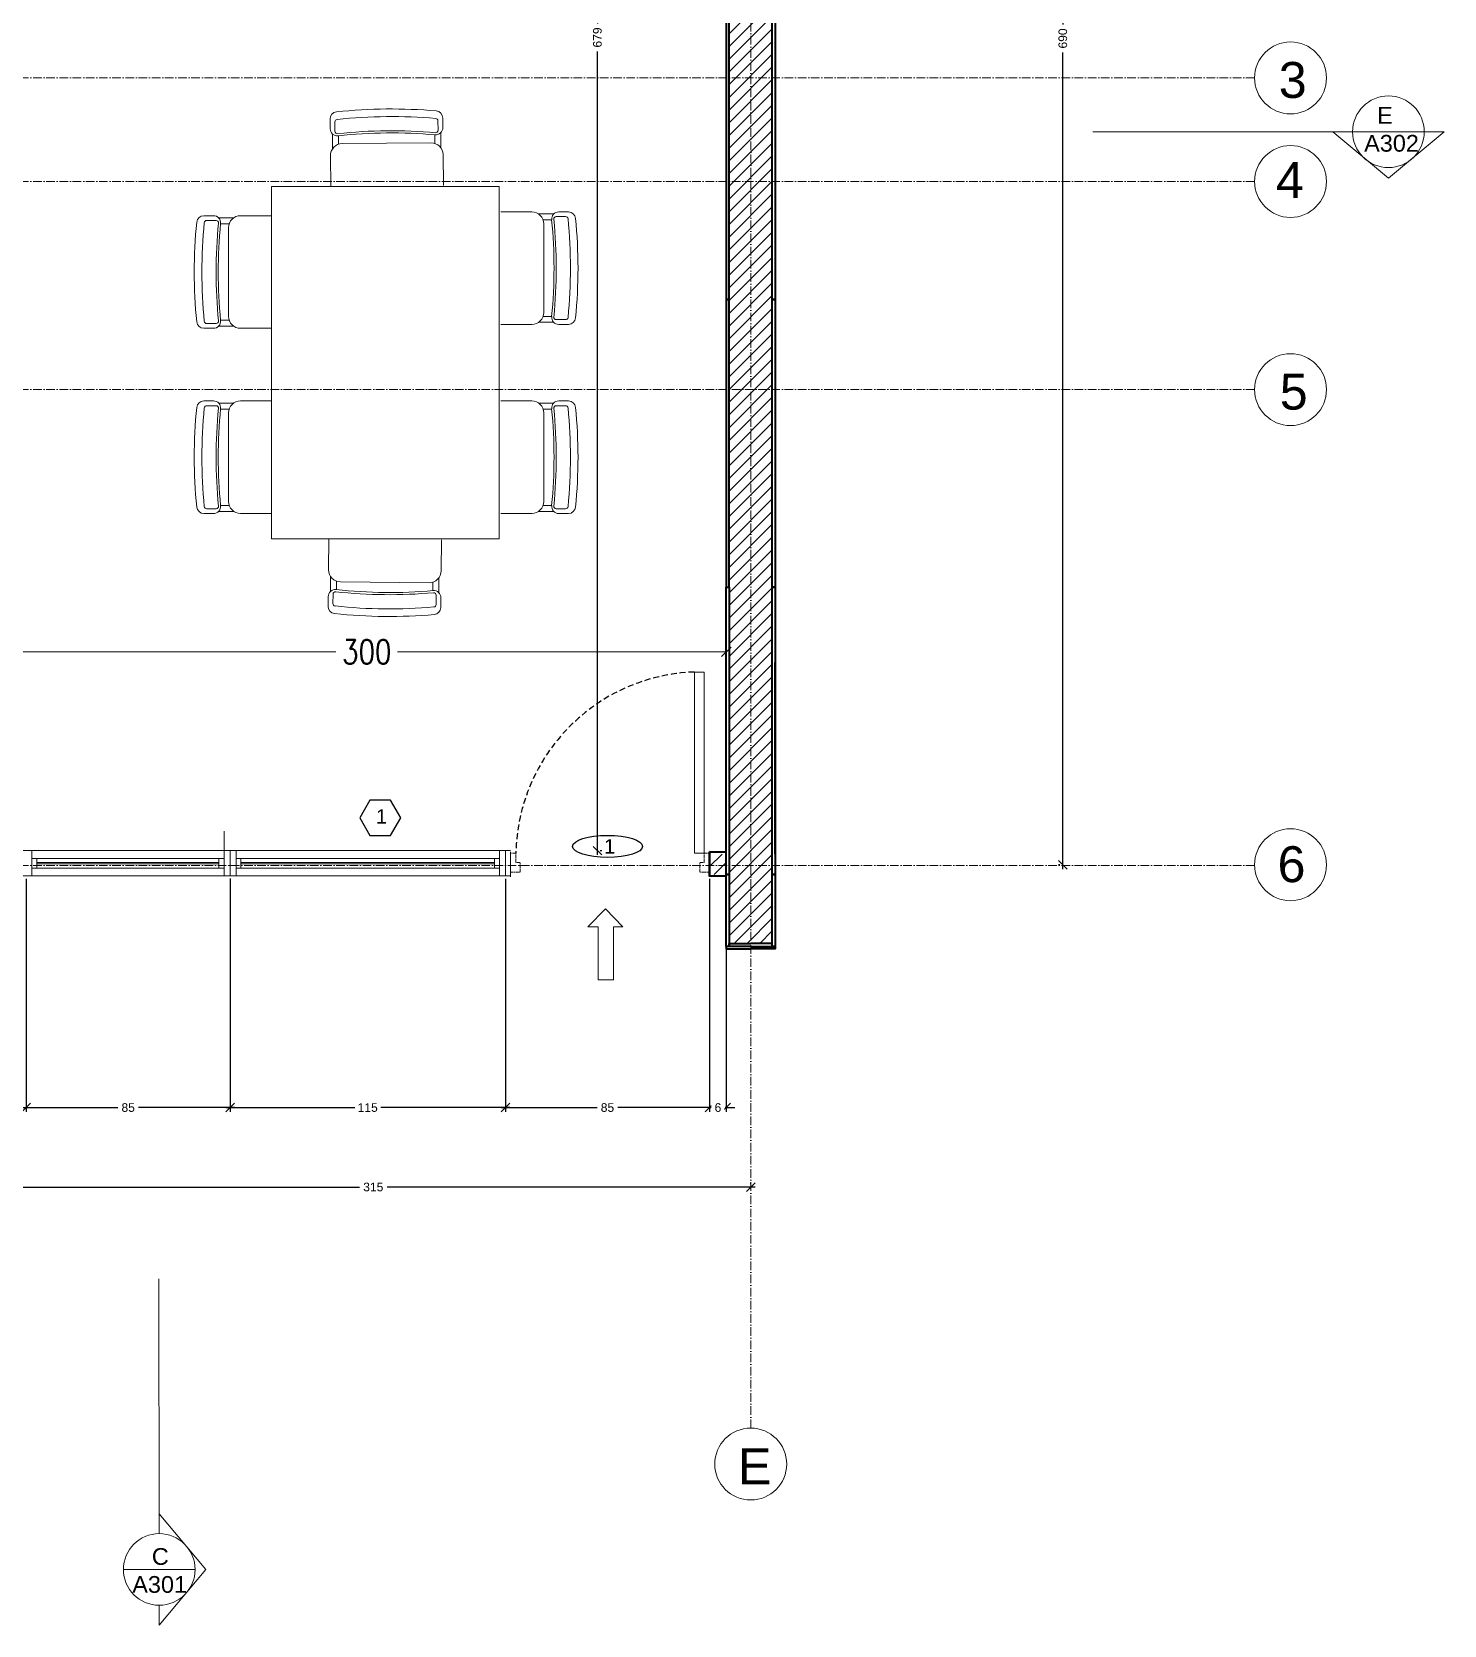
# Model space of a CAD drawing. Header units: inches. Extents: x 1080 to 7442, y 249 to 3242.
# Drawn here: x 2350 to 2939, y 1871 to 2536 of the extents above; entities that cross this region are included whole.
import ezdxf

# ---------------------------------------------------------------- set-up
doc = ezdxf.new("R2010")
doc.units = ezdxf.units.IN
doc.header["$MEASUREMENT"] = 0
for name, pattern in [('ACAD_ISO10W100', [18, 12, -3, 0, -3]), ('CENTER', [2, 1.25, -0.25, 0.25, -0.25]), ('HIDDEN', [0.375, 0.25, -0.125])]:
    doc.linetypes.add(name, pattern=pattern)
for name, color, linetype, lineweight in [('ARREDI', 8, 'Continuous', 18), ('CAMPITURE', 7, 'Continuous', 25), ('INFISSI', 130, 'Continuous', 13), ('NUMERAZIONE', 30, 'Continuous', 25), ('quote nuove', 253, 'Continuous', 18), ('STRUTTURA', 7, 'Continuous', 35)]:
    doc.layers.add(name, color=color, linetype=linetype, lineweight=lineweight)
doc.styles.add('ARIAL', font='Arial.ttf')
doc.styles.add('E-ROMANS', font='romans.shx', dxfattribs={"width": 0.8})
doc.styles.get("Standard").update_dxf_attribs({"font": 'Arial.ttf'})
doc.dimstyles.new('Copia di 1', dxfattribs={"dimscale": 0.001, "dimtxt": 10000, "dimasz": 4000, "dimexe": 1.2, "dimexo": 1, "dimgap": 0.1, "dimtad": 0, "dimtoh": 1, "dimdec": 0, "dimzin": 0, "dimdsep": 46, "dimtxsty": 'E-ROMANS', "dimblk": 'OBLIQUE', "dimcen": 1.2, "dimclrd": 256, "dimclre": 256, "dimclrt": 256, "dimadec": 0, "dimazin": 0, "dimtfac": 1, "dimtdec": 0, "dimtmove": 1, "dimatfit": 3, "dimldrblk": 'OPEN90', "dimfxl": 1, "dimtfill": 1, "dimtolj": 1, "dimtzin": 0, "dimlwd": 0, "dimarcsym": 0})
doc.dimstyles.new('TICK_36', dxfattribs={"dimtxt": 3.6, "dimasz": 3.6, "dimexe": 1.8, "dimexo": 1.2, "dimgap": 1.8, "dimtad": 0, "dimdec": 0, "dimzin": 0, "dimdsep": 46, "dimtxsty": 'ARIAL', "dimblk": 'OBLIQUE', "dimcen": 1.8, "dimdle": 1.8, "dimclrd": 256, "dimclrt": 256, "dimadec": 0, "dimazin": 0, "dimtfac": 1, "dimtdec": 0, "dimtmove": 1, "dimatfit": 3, "dimldrblk": 'OPEN90', "dimfxl": 1, "dimtfill": 1, "dimtolj": 1, "dimtzin": 0, "dimarcsym": 0})
pattern_1 = [(45, (-290.078, 2472.9004), (-2.6516504, 2.6516504), [])]

# ---------------------------------------------------------------- blocks, each defined once
blk = doc.blocks.new('_Oblique')
at = {"color": 0, "linetype": 'ByBlock', "lineweight": -2}
blk.add_line((-0.5, -0.5), (0.5, 0.5), dxfattribs=at)
blk = doc.blocks.new('*D179')
at = {"layer": 'quote nuove', "color": 0, "lineweight": -2, "transparency": 16777216}
for p, q in [((2649.93, 2054.64), (2649.93, 2055.24)), ((2334.97, 2052.24), (2334.97, 2051.64))]:
    blk.add_line(p, q, dxfattribs=at)
at = {"layer": 'quote nuove', "lineweight": -2, "transparency": 16777216}
for p, q in [((2333.17, 2053.44), (2486.7, 2053.44)), ((2651.73, 2053.44), (2498.2, 2053.44))]:
    blk.add_line(p, q, dxfattribs=at)
at = {"layer": 'quote nuove', "lineweight": -2, "transparency": 16777216, "xscale": 3.6, "yscale": 3.6, "zscale": 3.6, "rotation": 180}
blk.add_blockref('_Oblique', (2334.97, 2053.44), dxfattribs=at)
at = {"layer": 'quote nuove', "lineweight": -2, "transparency": 16777216, "xscale": 3.6, "yscale": 3.6, "zscale": 3.6}
blk.add_blockref('_Oblique', (2649.93, 2053.44), dxfattribs=at)
at = {"layer": 'quote nuove', "lineweight": 0, "transparency": 16777216, "insert": (2492.45, 2053.44), "char_height": 3.6, "attachment_point": 5, "style": 'ARIAL', "bg_fill": 3, "box_fill_scale": 1.25, "bg_fill_color": 256, "bg_fill_true_color": 13158600, "bg_fill_transparency": 0}
blk.add_mtext('\\A1;315', dxfattribs=at)
blk = doc.blocks.new('_Open90')
at = {"color": 0, "linetype": 'ByBlock', "lineweight": -2}
for p, q in [((0, 0), (-1, 0)), ((-0.5, 0.5), (0, 0)), ((0, 0), (-0.5, -0.5))]:
    blk.add_line(p, q, dxfattribs=at)
blk = doc.blocks.new('*D185')
at = {"layer": 'quote nuove', "color": 0, "lineweight": -2, "transparency": 16777216}
for p, q in [((2778.92, 2877.81), (2778.32, 2877.81)), ((2778.92, 2187.95), (2778.32, 2187.95))]:
    blk.add_line(p, q, dxfattribs=at)
at = {"layer": 'quote nuove', "lineweight": -2, "transparency": 16777216}
for p, q in [((2780.12, 2879.61), (2780.12, 2538.68)), ((2780.12, 2186.15), (2780.12, 2527.08))]:
    blk.add_line(p, q, dxfattribs=at)
at = {"layer": 'quote nuove', "lineweight": -2, "transparency": 16777216, "xscale": 3.6, "yscale": 3.6, "zscale": 3.6}
for p, rotation in [((2780.12, 2877.81), 90), ((2780.12, 2187.95), 270)]:
    blk.add_blockref('_Oblique', p, dxfattribs=dict(at, rotation=rotation))
at = {"layer": 'quote nuove', "lineweight": 0, "transparency": 16777216, "insert": (2780.12, 2532.88), "char_height": 3.6, "attachment_point": 5, "rotation": 90, "style": 'ARIAL', "bg_fill": 3, "box_fill_scale": 1.25, "bg_fill_color": 256, "bg_fill_true_color": 13158600, "bg_fill_transparency": 0}
blk.add_mtext('\\A1;690', dxfattribs=at)
blk = doc.blocks.new('*D226')
at = {"layer": 'quote nuove', "linetype": 'ACAD_ISO10W100', "lineweight": -2, "transparency": 16777216}
for p, q in [((2339.72, 2276.85), (2339.72, 2276.85)), ((2639.72, 2276.85), (2639.72, 2276.86))]:
    blk.add_line(p, q, dxfattribs=at)
at = {"layer": 'quote nuove', "lineweight": 0, "transparency": 16777216}
for p, q in [((2339.72, 2276.85), (2479.43, 2276.85)), ((2639.72, 2276.85), (2500, 2276.85))]:
    blk.add_line(p, q, dxfattribs=at)
at = {"layer": 'quote nuove', "lineweight": 0, "transparency": 16777216, "xscale": 4, "yscale": 4, "zscale": 4, "rotation": 180}
blk.add_blockref('_Oblique', (2339.72, 2276.85), dxfattribs=at)
at = {"layer": 'quote nuove', "lineweight": 0, "transparency": 16777216, "xscale": 4, "yscale": 4, "zscale": 4}
blk.add_blockref('_Oblique', (2639.72, 2276.85), dxfattribs=at)
at = {"layer": 'quote nuove', "lineweight": 0, "transparency": 16777216, "insert": (2489.72, 2276.85), "char_height": 10, "attachment_point": 5, "style": 'E-ROMANS', "bg_fill": 3, "box_fill_scale": 1.25, "bg_fill_color": 256, "bg_fill_true_color": 13158600, "bg_fill_transparency": 0}
blk.add_mtext('\\A1;300', dxfattribs=at)
blk = doc.blocks.new('*D188')
at = {"layer": 'quote nuove', "lineweight": -2, "transparency": 16777216}
for p, q in [((2585.95, 2874.51), (2585.95, 2539.09)), ((2585.95, 2192.06), (2585.95, 2527.49))]:
    blk.add_line(p, q, dxfattribs=at)
at = {"layer": 'quote nuove', "color": 0, "lineweight": -2, "transparency": 16777216}
for p, q in [((2584.75, 2872.71), (2584.15, 2872.71)), ((2587.15, 2193.86), (2587.75, 2193.86))]:
    blk.add_line(p, q, dxfattribs=at)
at = {"layer": 'quote nuove', "lineweight": -2, "transparency": 16777216, "xscale": 3.6, "yscale": 3.6, "zscale": 3.6}
for p, rotation in [((2585.95, 2872.71), 90), ((2585.95, 2193.86), 270)]:
    blk.add_blockref('_Oblique', p, dxfattribs=dict(at, rotation=rotation))
at = {"layer": 'quote nuove', "lineweight": 0, "transparency": 16777216, "insert": (2585.95, 2533.29), "char_height": 3.6, "attachment_point": 5, "rotation": 90, "style": 'ARIAL', "bg_fill": 3, "box_fill_scale": 1.25, "bg_fill_color": 256, "bg_fill_true_color": 13158600, "bg_fill_transparency": 0}
blk.add_mtext('\\A1;679', dxfattribs=at)
blk = doc.blocks.new('*D234')
at = {"layer": 'quote nuove', "color": 0, "lineweight": -2, "transparency": 16777216}
for p, q in [((2432.68, 2182.16), (2432.68, 2084.81)), ((2547.56, 2182.16), (2547.56, 2084.81))]:
    blk.add_line(p, q, dxfattribs=at)
at = {"layer": 'quote nuove', "lineweight": -2, "transparency": 16777216}
for p, q in [((2430.88, 2086.61), (2484.71, 2086.61)), ((2549.36, 2086.61), (2495.53, 2086.61))]:
    blk.add_line(p, q, dxfattribs=at)
at = {"layer": 'quote nuove', "lineweight": -2, "transparency": 16777216, "xscale": 3.6, "yscale": 3.6, "zscale": 3.6, "rotation": 180}
blk.add_blockref('_Oblique', (2432.68, 2086.61), dxfattribs=at)
at = {"layer": 'quote nuove', "lineweight": -2, "transparency": 16777216, "xscale": 3.6, "yscale": 3.6, "zscale": 3.6}
blk.add_blockref('_Oblique', (2547.56, 2086.61), dxfattribs=at)
at = {"layer": 'quote nuove', "lineweight": 0, "transparency": 16777216, "insert": (2490.12, 2086.61), "char_height": 3.6, "attachment_point": 5, "style": 'ARIAL', "bg_fill": 3, "box_fill_scale": 1.25, "bg_fill_color": 256, "bg_fill_true_color": 13158600, "bg_fill_transparency": 0}
blk.add_mtext('\\A1;115', dxfattribs=at)
blk = doc.blocks.new('*D235')
at = {"layer": 'quote nuove', "color": 0, "lineweight": -2, "transparency": 16777216}
for p, q in [((2347.68, 2182.16), (2347.68, 2084.81)), ((2432.68, 2182.17), (2432.68, 2084.81))]:
    blk.add_line(p, q, dxfattribs=at)
at = {"layer": 'quote nuove', "lineweight": -2, "transparency": 16777216}
for p, q in [((2345.88, 2086.61), (2385.83, 2086.61)), ((2434.48, 2086.61), (2394.54, 2086.61))]:
    blk.add_line(p, q, dxfattribs=at)
at = {"layer": 'quote nuove', "lineweight": -2, "transparency": 16777216, "xscale": 3.6, "yscale": 3.6, "zscale": 3.6, "rotation": 180}
blk.add_blockref('_Oblique', (2347.68, 2086.61), dxfattribs=at)
at = {"layer": 'quote nuove', "lineweight": -2, "transparency": 16777216, "xscale": 3.6, "yscale": 3.6, "zscale": 3.6}
blk.add_blockref('_Oblique', (2432.68, 2086.61), dxfattribs=at)
at = {"layer": 'quote nuove', "lineweight": 0, "transparency": 16777216, "insert": (2390.18, 2086.61), "char_height": 3.6, "attachment_point": 5, "style": 'ARIAL', "bg_fill": 3, "box_fill_scale": 1.25, "bg_fill_color": 256, "bg_fill_true_color": 13158600, "bg_fill_transparency": 0}
blk.add_mtext('\\A1;85', dxfattribs=at)
blk = doc.blocks.new('*D236')
at = {"layer": 'quote nuove', "color": 0, "lineweight": -2, "transparency": 16777216}
for p, q in [((2547.56, 2182.16), (2547.56, 2084.81)), ((2632.72, 2182.16), (2632.72, 2084.81))]:
    blk.add_line(p, q, dxfattribs=at)
at = {"layer": 'quote nuove', "lineweight": -2, "transparency": 16777216}
for p, q in [((2545.76, 2086.61), (2585.78, 2086.61)), ((2634.52, 2086.61), (2594.49, 2086.61))]:
    blk.add_line(p, q, dxfattribs=at)
at = {"layer": 'quote nuove', "lineweight": -2, "transparency": 16777216, "xscale": 3.6, "yscale": 3.6, "zscale": 3.6, "rotation": 180}
blk.add_blockref('_Oblique', (2547.56, 2086.61), dxfattribs=at)
at = {"layer": 'quote nuove', "lineweight": -2, "transparency": 16777216, "xscale": 3.6, "yscale": 3.6, "zscale": 3.6}
blk.add_blockref('_Oblique', (2632.72, 2086.61), dxfattribs=at)
at = {"layer": 'quote nuove', "lineweight": 0, "transparency": 16777216, "insert": (2590.14, 2086.61), "char_height": 3.6, "attachment_point": 5, "style": 'ARIAL', "bg_fill": 3, "box_fill_scale": 1.25, "bg_fill_color": 256, "bg_fill_true_color": 13158600, "bg_fill_transparency": 0}
blk.add_mtext('\\A1;85', dxfattribs=at)
blk = doc.blocks.new('*D237')
at = {"layer": 'quote nuove', "color": 0, "lineweight": -2, "transparency": 16777216}
for p, q in [((2632.72, 2181.67), (2632.72, 2084.81)), ((2639.72, 2181.67), (2639.72, 2084.81))]:
    blk.add_line(p, q, dxfattribs=at)
at = {"layer": 'quote nuove', "lineweight": -2, "transparency": 16777216}
for p, q in [((2632.72, 2086.61), (2629.12, 2086.61)), ((2632.72, 2086.61), (2633.21, 2086.61)), ((2639.72, 2086.61), (2639.22, 2086.61)), ((2639.72, 2086.61), (2643.32, 2086.61))]:
    blk.add_line(p, q, dxfattribs=at)
at = {"layer": 'quote nuove', "lineweight": -2, "transparency": 16777216, "xscale": 3.6, "yscale": 3.6, "zscale": 3.6}
blk.add_blockref('_Oblique', (2632.72, 2086.61), dxfattribs=at)
at = {"layer": 'quote nuove', "lineweight": -2, "transparency": 16777216, "xscale": 3.6, "yscale": 3.6, "zscale": 3.6, "rotation": 180}
blk.add_blockref('_Oblique', (2639.72, 2086.61), dxfattribs=at)
at = {"layer": 'quote nuove', "lineweight": 0, "transparency": 16777216, "insert": (2636.22, 2086.61), "char_height": 3.6, "attachment_point": 5, "style": 'ARIAL', "bg_fill": 3, "box_fill_scale": 1.25, "bg_fill_color": 256, "bg_fill_true_color": 13158600, "bg_fill_transparency": 0}
blk.add_mtext('\\A1;6', dxfattribs=at)

msp = doc.modelspace()

# ---------------------------------------------------------------- hatches: boundary and pattern name
at = {"layer": 'CAMPITURE'}
h = msp.add_hatch(dxfattribs=at)
h.set_pattern_fill('ANSI31', color=0, scale=30)
h.set_pattern_definition(pattern_1)
h.paths.add_polyline_path([(2649.92, 2902.93), (2640.92, 2902.93), (2640.92, 2183.91), (2640.92, 2183.91), (2640.92, 2155.11), (2649.93, 2155.11)])
h.paths.add_polyline_path([(2658.92, 2902.93), (2649.92, 2902.93), (2649.93, 2155.11), (2658.92, 2155.11)])
h = msp.add_hatch(dxfattribs=at)
h.set_pattern_fill('ANSI31', color=256, scale=30)
h.set_pattern_definition(pattern_1)
h.paths.add_polyline_path([(2103.92, 2881.61), (2030.22, 2881.61), (2030.22, 2874.11), (2103.92, 2874.11)])
h.paths.add_polyline_path([(2158.92, 2881.61), (2150.22, 2881.61), (2146.42, 2881.61), (2146.42, 2874.11), (2150.22, 2874.11), (2151.42, 2874.11), (2151.42, 2792.91), (2152.7, 2792.91), (2152.7, 2842.31), (2157.66, 2842.31), (2157.66, 2792.91), (2158.92, 2792.91)])
h.paths.add_polyline_path([(2158.92, 2717.91), (2151.42, 2717.91), (2151.42, 2581.71), (2150, 2581.71), (2030.22, 2581.71), (2030.22, 2574.21), (2150.92, 2574.21), (2150.92, 2512.91), (2163.92, 2512.91), (2163.92, 2519.91), (2158.92, 2519.91), (2158.92, 2573.21)])
h.paths.add_polyline_path([(2338.72, 2520.91), (2239.92, 2520.91), (2239.92, 2512.91), (2331.22, 2512.91), (2331.22, 2511.91), (2331.22, 2510.88), (2338.72, 2510.88)])
h.paths.add_polyline_path([(2338.72, 2510.88), (2331.22, 2510.88), (2331.22, 2191.41), (2235.22, 2191.41), (2235.22, 2183.91), (2338.72, 2183.91), (2338.72, 2443.78)])
h.paths.add_polyline_path([(2150.22, 2191.41), (2030.22, 2191.41), (2030.22, 2183.91), (2150.22, 2183.91)])
h.paths.add_polyline_path([(2639.72, 2192.46), (2632.72, 2192.46), (2632.72, 2183.86), (2639.72, 2183.86)])

# ---------------------------------------------------------------- linework, layer by layer
at = {"layer": 'ARREDI'}
for p, q in [((2474.45, 2495.2), (2474.41, 2499.22)), ((2476.46, 2494.12), (2476.42, 2498.07)), ((2519.42, 2498.49), (2519.46, 2494.54)), ((2521.41, 2499.68), (2521.45, 2495.66)), ((2475.36, 2493.08), (2475.42, 2486.77)), ((2477.86, 2492.27), (2477.9, 2488.69)), ((2479.51, 2488.97), (2516.51, 2489.33)), ((2518.09, 2492.67), (2518.13, 2489.08)), ((2520.58, 2493.52), (2520.64, 2487.22)), ((2474.69, 2471.03), (2474.56, 2483.92)), ((2521.56, 2484.38), (2521.68, 2471.49)), ((2544.94, 2471.03), (2449.94, 2471.03)), ((2449.94, 2471.03), (2449.94, 2324.03)), ((2544.94, 2471.03), (2536.57, 2471.03)), ((2544.94, 2324.03), (2544.94, 2471.03)), ((2425.77, 2458.9), (2421.75, 2458.9)), ((2426.86, 2456.9), (2422.91, 2456.9)), ((2427.9, 2458.02), (2434.2, 2458.02)), ((2428.73, 2455.52), (2432.31, 2455.52)), ((2449.94, 2458.9), (2437.04, 2458.9)), ((2545.68, 2460.51), (2558.57, 2460.51)), ((2567.72, 2459.62), (2561.41, 2459.62)), ((2566.89, 2457.12), (2563.3, 2457.12)), ((2563.57, 2455.51), (2563.57, 2418.51)), ((2568.75, 2458.51), (2572.7, 2458.51)), ((2569.85, 2460.51), (2573.86, 2460.51)), ((2432.04, 2453.9), (2432.04, 2416.9)), ((2428.73, 2415.29), (2432.31, 2415.29)), ((2567.72, 2414.39), (2561.41, 2414.39)), ((2566.89, 2416.89), (2563.3, 2416.89)), ((2572.7, 2415.51), (2568.75, 2415.51)), ((2421.75, 2411.9), (2425.77, 2411.9)), ((2422.91, 2413.9), (2426.86, 2413.9)), ((2427.9, 2412.79), (2434.2, 2412.79)), ((2437.04, 2411.9), (2449.94, 2411.9)), ((2558.57, 2413.51), (2545.68, 2413.51)), ((2573.86, 2413.51), (2569.85, 2413.51)), ((2425.77, 2381.59), (2421.75, 2381.59)), ((2449.94, 2381.59), (2437.04, 2381.59)), ((2545.68, 2381.59), (2558.57, 2381.59)), ((2569.85, 2381.59), (2573.86, 2381.59)), ((2426.86, 2379.59), (2422.91, 2379.59)), ((2427.9, 2380.7), (2434.2, 2380.7)), ((2428.73, 2378.2), (2432.31, 2378.2)), ((2432.04, 2376.59), (2432.04, 2339.59)), ((2567.72, 2380.7), (2561.41, 2380.7)), ((2566.89, 2378.2), (2563.3, 2378.2)), ((2563.57, 2376.59), (2563.57, 2339.59)), ((2568.75, 2379.59), (2572.7, 2379.59)), ((2421.75, 2334.59), (2425.77, 2334.59)), ((2422.91, 2336.59), (2426.86, 2336.59)), ((2427.9, 2335.48), (2434.2, 2335.48)), ((2428.73, 2337.98), (2432.31, 2337.98)), ((2437.04, 2334.59), (2449.94, 2334.59)), ((2558.57, 2334.59), (2545.68, 2334.59)), ((2567.72, 2335.48), (2561.41, 2335.48)), ((2566.89, 2337.98), (2563.3, 2337.98)), ((2572.7, 2336.59), (2568.75, 2336.59)), ((2573.86, 2334.59), (2569.85, 2334.59)), ((2449.94, 2324.03), (2544.94, 2324.03)), ((2473.88, 2324.03), (2473.75, 2311.13)), ((2520.75, 2310.67), (2520.88, 2323.57)), ((2474.55, 2301.98), (2474.61, 2308.28)), ((2519.78, 2301.54), (2519.84, 2307.84)), ((2477.06, 2302.78), (2477.09, 2306.37)), ((2478.71, 2306.08), (2515.7, 2305.72)), ((2517.28, 2302.39), (2517.32, 2305.97)), ((2473.64, 2299.86), (2473.6, 2295.84)), ((2475.65, 2300.93), (2475.62, 2296.98)), ((2518.61, 2296.56), (2518.65, 2300.51)), ((2520.6, 2295.38), (2520.64, 2299.4)), ((2632.72, 2193.86), (2632.72, 2193.86))]:
    msp.add_line(p, q, dxfattribs=at)
for centre, radius, start, end in [((2477.41, 2499.25), 3, 96.10065, 180.56006), ((2499.97, 2288.13), 215.32, 85.01947, 96.10065), ((2518.41, 2499.65), 3, 0.56006, 85.01947), ((2477.45, 2495.23), 3, 180.56006, 276.20738), ((2477.42, 2498.08), 1, 96.10065, 180.56006), ((2477.46, 2494.13), 1, 180.56006, 276.20738), ((2499.99, 2286.96), 213.32, 85.01947, 96.10065), ((2499.99, 2287.03), 207.32, 84.91274, 96.20738), ((2518.45, 2495.63), 3, 264.91274, 0.56006), ((2518.46, 2494.53), 1, 264.91274, 0.56006), ((2518.42, 2498.48), 1, 0.56006, 85.01947), ((2479.56, 2483.97), 5, 90.56006, 180.56006), ((2499.97, 2288.13), 205.32, 84.91274, 96.20738), ((2516.56, 2484.33), 5, 0.56006, 90.56006), ((2633.08, 2435.4), 215.32, 174.45941, 185.54059), ((2421.75, 2455.9), 3, 90, 174.45941), ((2634.24, 2435.4), 213.32, 174.45941, 185.54059), ((2422.91, 2455.9), 1, 90, 174.45941), ((2425.77, 2455.9), 3, 354.35268, 90), ((2634.18, 2435.4), 207.32, 174.35268, 185.64732), ((2426.86, 2455.9), 1, 354.35268, 90), ((2633.08, 2435.4), 205.32, 174.35268, 185.64732), ((2437.04, 2453.9), 5, 90, 180), ((2558.57, 2455.51), 5, 0, 90), ((2569.85, 2457.51), 3, 90, 185.64732), ((2362.53, 2437.01), 205.32, 354.35268, 5.64732), ((2568.75, 2457.51), 1, 90, 185.64732), ((2361.44, 2437.01), 207.32, 354.35268, 5.64732), ((2572.7, 2457.51), 1, 5.54059, 90), ((2361.37, 2437.01), 213.32, 354.45941, 5.54059), ((2573.86, 2457.51), 3, 5.54059, 90), ((2362.53, 2437.01), 215.32, 354.45941, 5.54059), ((2421.75, 2414.9), 3, 185.54059, 270), ((2422.91, 2414.9), 1, 185.54059, 270), ((2425.77, 2414.9), 3, 270, 5.64732), ((2426.86, 2414.9), 1, 270, 5.64732), ((2437.04, 2416.9), 5, 180, 270), ((2558.57, 2418.51), 5, 270, 0), ((2569.85, 2416.51), 3, 174.35268, 270), ((2568.75, 2416.51), 1, 174.35268, 270), ((2572.7, 2416.51), 1, 270, 354.45941), ((2573.86, 2416.51), 3, 270, 354.45941), ((2421.75, 2378.59), 3, 90, 174.45941), ((2425.77, 2378.59), 3, 354.35268, 90), ((2437.04, 2376.59), 5, 90, 180), ((2558.57, 2376.59), 5, 0, 90), ((2569.85, 2378.59), 3, 90, 185.64732), ((2573.86, 2378.59), 3, 5.54059, 90), ((2633.08, 2358.09), 215.32, 174.45941, 185.54059), ((2634.24, 2358.09), 213.32, 174.45941, 185.54059), ((2422.91, 2378.59), 1, 90, 174.45941), ((2634.18, 2358.09), 207.32, 174.35268, 185.64732), ((2426.86, 2378.59), 1, 354.35268, 90), ((2633.08, 2358.09), 205.32, 174.35268, 185.64732), ((2362.53, 2358.09), 205.32, 354.35268, 5.64732), ((2568.75, 2378.59), 1, 90, 185.64732), ((2361.44, 2358.09), 207.32, 354.35268, 5.64732), ((2572.7, 2378.59), 1, 5.54059, 90), ((2361.37, 2358.09), 213.32, 354.45941, 5.54059), ((2362.53, 2358.09), 215.32, 354.45941, 5.54059), ((2421.75, 2337.59), 3, 185.54059, 270), ((2422.91, 2337.59), 1, 185.54059, 270), ((2425.77, 2337.59), 3, 270, 5.64732), ((2426.86, 2337.59), 1, 270, 5.64732), ((2437.04, 2339.59), 5, 180, 270), ((2558.57, 2339.59), 5, 270, 0), ((2569.85, 2337.59), 3, 174.35268, 270), ((2568.75, 2337.59), 1, 174.35268, 270), ((2572.7, 2337.59), 1, 270, 354.45941), ((2573.86, 2337.59), 3, 270, 354.45941), ((2478.75, 2311.08), 5, 179.43994, 269.43994), ((2515.75, 2310.72), 5, 269.43994, 359.43994), ((2476.64, 2299.83), 3, 83.79262, 179.43994), ((2476.65, 2300.93), 1, 83.79262, 179.43994), ((2499.18, 2508.03), 207.32, 263.79262, 275.08726), ((2499.17, 2506.93), 205.32, 263.79262, 275.08726), ((2517.64, 2299.43), 3, 359.43994, 95.08726), ((2517.65, 2300.52), 1, 359.43994, 95.08726), ((2476.6, 2295.81), 3, 179.43994, 263.89935), ((2476.62, 2296.97), 1, 179.43994, 263.89935), ((2499.18, 2508.1), 213.32, 263.89935, 274.98053), ((2517.61, 2296.57), 1, 274.98053, 359.43994), ((2517.6, 2295.41), 3, 274.98053, 359.43994), ((2499.17, 2506.93), 215.32, 263.89935, 274.98053)]:
    msp.add_arc(centre, radius, start, end, dxfattribs=at)
at = {"layer": 'INFISSI', "color": 4, "linetype": 'Continuous', "lineweight": 0}
for p, q in [((2549.72, 2193.86), (2339.72, 2193.86)), ((2512.74, 2193.86), (2427.74, 2193.86)), ((2549.72, 2183.36), (2339.72, 2183.36)), ((2512.74, 2183.36), (2427.74, 2183.36))]:
    msp.add_line(p, q, dxfattribs=at)
at = {"layer": 'INFISSI', "color": 4, "lineweight": 0}
for p, q in [((2432.68, 2193.86), (2347.68, 2193.86)), ((2350.05, 2193.86), (2350.05, 2183.36)), ((2350.05, 2190.61), (2352.05, 2190.61)), ((2352.05, 2190.61), (2428.05, 2190.61)), ((2352.05, 2188.86), (2428.05, 2188.86)), ((2428.05, 2188.36), (2352.05, 2188.36)), ((2428.05, 2188.86), (2426.86, 2188.86)), ((2426.86, 2188.36), (2428.05, 2188.36)), ((2430.18, 2190.61), (2428.05, 2190.61)), ((2428.05, 2188.61), (2428.05, 2188.86)), ((2435.18, 2190.61), (2437.18, 2190.61)), ((2437.18, 2190.61), (2543.01, 2190.61)), ((2437.18, 2188.36), (2437.18, 2188.86)), ((2437.18, 2188.86), (2543.01, 2188.86)), ((2543.01, 2188.36), (2437.18, 2188.36)), ((2545.01, 2190.61), (2543.01, 2190.61)), ((2549.72, 2183.36), (2549.72, 2193.36)), ((2549.72, 2192.87), (2549.72, 2182.87)), ((2589.28, 2169.6), (2581.97, 2162.02)), ((2589.28, 2169.6), (2596.59, 2162.02)), ((2581.97, 2162.02), (2586.25, 2162.02)), ((2592.59, 2162.02), (2596.59, 2162.02))]:
    msp.add_line(p, q, dxfattribs=at)
at = {"layer": 'INFISSI'}
msp.add_line((2352.05, 2188.36), (2352.05, 2188.86), dxfattribs=at)
at = {"layer": 'INFISSI', "color": 4, "linetype": 'Continuous', "lineweight": 0}
msp.add_lwpolyline([(2626.5, 2268.42), (2626.5, 2192.87), (2630.5, 2192.87), (2630.5, 2268.42), (2626.5, 2268.42)], dxfattribs=at)
for points in [[(2432.68, 2193.86), (2430.18, 2193.86), (2430.18, 2183.36), (2432.68, 2183.36)], [(2432.68, 2193.86), (2435.18, 2193.86), (2435.18, 2183.36), (2432.68, 2183.36)], [(2547.56, 2193.86), (2545.06, 2193.86), (2545.06, 2183.36), (2547.56, 2183.36)]]:
    msp.add_lwpolyline(points, close=True, dxfattribs=at)
at = {"layer": 'INFISSI', "color": 4, "linetype": 'CENTER', "lineweight": 0}
for points in [[(2551.94, 2192.87), (2549.72, 2192.87), (2549.72, 2184.87), (2553.72, 2184.87), (2553.72, 2188.87), (2551.94, 2188.87), (2551.94, 2192.87)], [(2630.5, 2192.87), (2632.72, 2192.87), (2632.72, 2184.87), (2628.72, 2184.87), (2628.72, 2188.87), (2630.5, 2188.87), (2630.5, 2192.87)]]:
    msp.add_lwpolyline(points, dxfattribs=at)
at = {"layer": 'INFISSI', "color": 4, "lineweight": 0}
msp.add_lwpolyline([(2592.59, 2162.02), (2592.59, 2139.93), (2586.25, 2139.93), (2586.25, 2162.02)], dxfattribs=at)
at = {"layer": 'INFISSI', "color": 4, "linetype": 'HIDDEN', "lineweight": -2, "ltscale": 10}
msp.add_arc((2629.14, 2191.25), 77.22, 91.9643, 178.79906, dxfattribs=at)
at = {"layer": 'NUMERAZIONE', "lineweight": 0}
for p, q in [((2913.8, 2493.95), (2792.58, 2493.95)), ((2915.95, 2474.55), (2892.71, 2493.95)), ((2892.71, 2493.95), (2939.19, 2493.95)), ((2915.95, 2474.55), (2939.19, 2493.95)), ((2403.14, 1908.77), (2403.04, 2015.14)), ((2422.53, 1893.82), (2403.14, 1917.06)), ((2418.09, 1893.82), (2388.19, 1893.82)), ((2422.53, 1893.82), (2403.14, 1870.58)), ((2403.14, 1870.58), (2403.14, 1878.86))]:
    msp.add_line(p, q, dxfattribs=at)
at = {"layer": 'NUMERAZIONE'}
msp.add_lwpolyline([(2503.89, 2207.53), (2499.61, 2214.93), (2491.06, 2214.93), (2486.79, 2207.53), (2491.06, 2200.12), (2499.61, 2200.12)], close=True, dxfattribs=at)
at = {"layer": 'NUMERAZIONE', "lineweight": 0}
for centre in [(2915.95, 2493.95), (2403.14, 1893.82)]:
    msp.add_circle(centre, 14.95, dxfattribs=at)
at = {"layer": 'NUMERAZIONE'}
msp.add_ellipse((2590.2, 2195.63), major_axis=(14.61, 0), ratio=0.314087, dxfattribs=at)
at = {"layer": 'quote nuove', "color": 253, "linetype": 'ACAD_ISO10W100', "lineweight": 0, "ltscale": 0.3}
for p, q in [((2649.94, 1952.81), (2649.92, 3105.02)), ((2860.12, 2516.41), (2009.81, 2516.41)), ((2860.12, 2187.66), (2009.81, 2187.66))]:
    msp.add_line(p, q, dxfattribs=at)
at = {"layer": 'quote nuove', "color": 253, "lineweight": 0}
for centre in [(2875.12, 2516.41), (2875.12, 2473.19), (2875.12, 2386.31), (2875.12, 2187.98), (2649.92, 1937.81)]:
    msp.add_circle(centre, 15, dxfattribs=at)
at = {"layer": 'STRUTTURA'}
for p, q in [((2660.12, 2512.51), (2660.12, 2452.51)), ((2660.12, 2192.41), (2660.12, 2272.41)), ((2632.72, 2193.36), (2639.72, 2193.36)), ((2632.72, 2183.36), (2632.72, 2193.36)), ((2632.72, 2192.87), (2632.72, 2182.87)), ((2632.72, 2183.36), (2639.72, 2183.36))]:
    msp.add_line(p, q, dxfattribs=at)
for points in [[(2640.92, 2423.91), (2640.92, 2543.91), (2639.72, 2543.91), (2639.72, 2423.91)], [(2658.92, 2423.91), (2658.92, 2543.91), (2660.12, 2543.91), (2660.12, 2423.91)], [(2640.92, 2303.91), (2640.92, 2423.91), (2639.72, 2423.91), (2639.72, 2303.91)], [(2658.92, 2303.91), (2658.92, 2423.91), (2660.12, 2423.91), (2660.12, 2303.91)], [(2639.72, 2183.91), (2639.72, 2303.91), (2640.92, 2303.91), (2640.92, 2183.91)], [(2658.92, 2183.91), (2658.92, 2303.91), (2660.12, 2303.91), (2660.12, 2183.91)], [(2639.72, 2153.91), (2639.72, 2183.91), (2640.92, 2183.91), (2640.92, 2153.91)], [(2658.92, 2153.91), (2658.92, 2183.91), (2660.12, 2183.91), (2660.12, 2153.91)]]:
    msp.add_lwpolyline(points, close=True, dxfattribs=at)
for points in [[(2649.92, 2153.91), (2640.92, 2153.91), (2640.92, 2155.11), (2649.92, 2155.11)], [(2649.92, 2153.91), (2658.92, 2153.91), (2658.92, 2155.11), (2649.92, 2155.11)], [(2649.92, 2153.91), (2639.72, 2153.91), (2639.72, 2152.81), (2649.92, 2152.81)], [(2649.92, 2153.91), (2660.12, 2153.91), (2660.12, 2152.81), (2649.92, 2152.81)]]:
    msp.add_lwpolyline(points, dxfattribs=at)

# ---------------------------------------------------------------- texts
at = {"layer": 'NUMERAZIONE', "lineweight": 0, "char_height": 7, "attachment_point": 7}
for s, insert in [('\\pt7,14;  E\\P\\pi-7,l7,tz;A302', (2905.84, 2485.53)), ('\\pi-7,l7;   C\\PA301', (2391.9, 1883.96))]:
    msp.add_mtext_dynamic_manual_height_columns(s, width=18.8196, gutter_width=12.5, heights=[0], dxfattribs=dict(at, insert=insert))
at = {"layer": 'NUMERAZIONE', "ltscale": 0.1, "char_height": 6, "attachment_point": 1}
for insert in [(2493.56, 2211.17), (2588.7, 2198.65)]:
    msp.add_mtext_dynamic_manual_height_columns('1', width=0.5819, gutter_width=12.5, heights=[0], dxfattribs=dict(at, insert=insert))
at = {"layer": 'quote nuove', "color": 253, "lineweight": 0, "char_height": 15, "attachment_point": 1}
for s, insert in [('3', (2870.21, 2523.06)), ('4', (2869.03, 2481.28)), ('5', (2870.62, 2392.96)), ('6', (2869.7, 2195.7)), ('E', (2644.6, 1944.39))]:
    msp.add_mtext_dynamic_manual_height_columns(s, width=15.1923, gutter_width=12.5, heights=[0], dxfattribs=dict(at, insert=insert))

# ---------------------------------------------------------------- next in the draw order: dimensions: what is measured, and where the dimension line sits
at = {"layer": 'quote nuove', "color": 253, "lineweight": 0}
dim = msp.add_linear_dim(base=(2780.12, 2877.81), p1=(2780.12, 2187.95), p2=(2780.12, 2877.81), angle=90, dimstyle='TICK_36', dxfattribs=at)
dim.commit()
dim.dimension.update_dxf_attribs({"geometry": '*D185', "text_midpoint": (2780.12, 2532.88)})
for base, p1, p2, dimstyle, picture, middle in [((2639.72, 2276.85), (2339.72, 2276.85), (2639.72, 2276.85), 'Copia di 1', '*D226', (2489.72, 2276.85)), ((2547.56, 2086.61), (2432.68, 2183.36), (2547.56, 2183.36), 'TICK_36', '*D234', (2490.12, 2086.61)), ((2649.93, 2053.44), (2334.97, 2053.44), (2649.93, 2053.44), 'TICK_36', '*D179', (2492.45, 2053.44))]:
    dim = msp.add_linear_dim(base=base, p1=p1, p2=p2, dimstyle=dimstyle, dxfattribs=at)
    dim.commit()
    dim.dimension.update_dxf_attribs({"geometry": picture, "text_midpoint": middle})

# ---------------------------------------------------------------- next in the draw order: linework, layer by layer
at = {"layer": 'ARREDI'}
msp.add_line((2430.18, 2183.36), (2430.18, 2202.01), dxfattribs=at)
at = {"layer": 'ARREDI', "lineweight": 0}
msp.add_line((2347.68, 2183.36), (2430.18, 2183.36), dxfattribs=at)
at = {"layer": 'INFISSI', "color": 4, "lineweight": 0}
for p, q in [((2547.56, 2183.36), (2547.56, 2193.86)), ((2545.56, 2183.36), (2547.56, 2183.36))]:
    msp.add_line(p, q, dxfattribs=at)

# ---------------------------------------------------------------- next in the draw order: dimensions: what is measured, and where the dimension line sits
at = {"layer": 'quote nuove', "color": 253, "lineweight": 0}
dim = msp.add_linear_dim(base=(2585.95, 2872.71), p1=(2585.95, 2193.86), p2=(2585.95, 2872.71), angle=90, dimstyle='TICK_36', dxfattribs=at)
dim.commit()
dim.dimension.update_dxf_attribs({"geometry": '*D188', "text_midpoint": (2585.95, 2533.29)})

# ---------------------------------------------------------------- next in the draw order: linework, layer by layer
at = {"layer": 'quote nuove', "color": 253, "linetype": 'ACAD_ISO10W100', "lineweight": 0, "ltscale": 0.3}
for p, q in [((2860.12, 2473.19), (2009.81, 2473.19)), ((2860.12, 2386.31), (2008.35, 2386.31))]:
    msp.add_line(p, q, dxfattribs=at)

# ---------------------------------------------------------------- next in the draw order: dimensions: what is measured, and where the dimension line sits
at = {"layer": 'quote nuove', "color": 253, "lineweight": 0}
for base, p1, p2, picture, middle in [((2432.68, 2086.61), (2347.68, 2183.36), (2432.68, 2183.37), '*D235', (2390.18, 2086.61)), ((2632.72, 2086.61), (2547.56, 2183.36), (2632.72, 2183.36), '*D236', (2590.14, 2086.61))]:
    dim = msp.add_linear_dim(base=base, p1=p1, p2=p2, dimstyle='TICK_36', dxfattribs=at)
    dim.commit()
    dim.dimension.update_dxf_attribs({"geometry": picture, "text_midpoint": middle})

# ---------------------------------------------------------------- next in the draw order: linework, layer by layer
at = {"layer": 'ARREDI'}
msp.add_line((2632.72, 2193.36), (2632.72, 2183.36), dxfattribs=at)
msp.add_line((2632.72, 2193.36), (2632.72, 2183.36), dxfattribs=at)
at = {"layer": 'INFISSI', "color": 4, "lineweight": 0}
for p, q in [((2352.05, 2190.61), (2352.05, 2186.61)), ((2428.05, 2190.61), (2428.05, 2186.61)), ((2428.05, 2190.61), (2428.05, 2186.61)), ((2437.18, 2190.61), (2437.18, 2186.61)), ((2543.01, 2190.61), (2543.01, 2186.61)), ((2352.05, 2186.61), (2350.05, 2186.61)), ((2428.05, 2186.61), (2352.05, 2186.61)), ((2428.05, 2186.61), (2430.18, 2186.61)), ((2435.18, 2186.61), (2437.63, 2186.61)), ((2437.18, 2186.61), (2435.18, 2186.61)), ((2435.18, 2186.61), (2437.65, 2186.61)), ((2543.01, 2186.61), (2437.18, 2186.61)), ((2543.01, 2186.61), (2545.01, 2186.61))]:
    msp.add_line(p, q, dxfattribs=at)
at = {"layer": 'INFISSI'}
msp.add_line((2435.18, 2188.61), (2435.18, 2186.61), dxfattribs=at)

# ---------------------------------------------------------------- next in the draw order: dimensions: what is measured, and where the dimension line sits
at = {"layer": 'quote nuove', "color": 253, "lineweight": 0}
dim = msp.add_linear_dim(base=(2639.72, 2086.61), p1=(2632.72, 2182.87), p2=(2639.72, 2182.87), text='6', dimstyle='TICK_36', dxfattribs=at)
dim.commit()
dim.dimension.update_dxf_attribs({"geometry": '*D237', "text_midpoint": (2636.22, 2086.61)})

# ---------------------------------------------------------------- next in the draw order: linework, layer by layer
at = {"layer": 'ARREDI'}
msp.add_lwpolyline([(2658.92, 2902.93), (2640.92, 2902.93), (2640.92, 2155.11), (2658.92, 2155.11)], close=True, dxfattribs=at)

doc.saveas('drawing.dxf')
